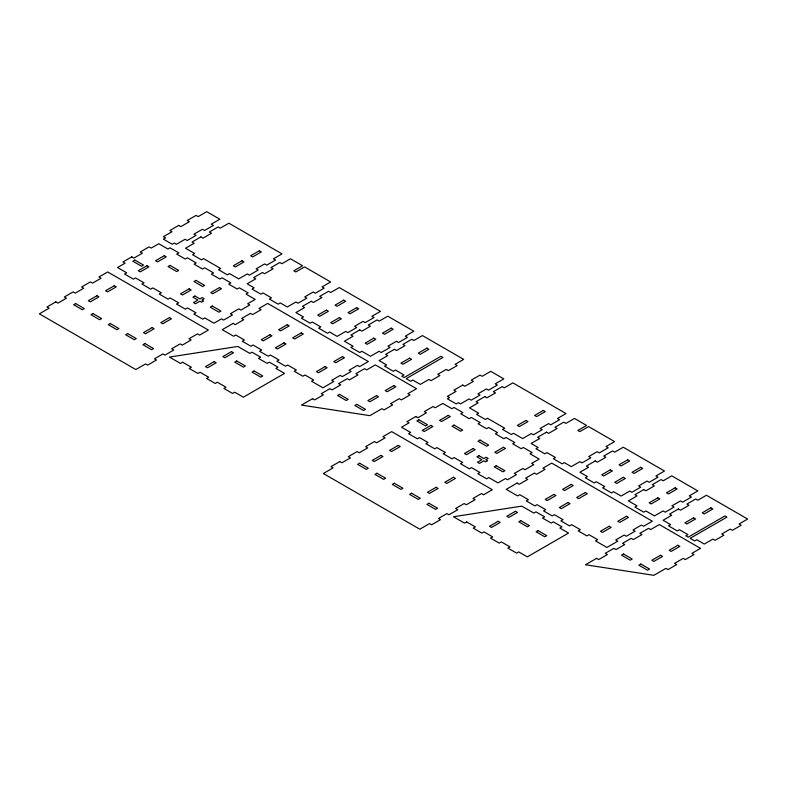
<?xml version="1.0" encoding="UTF-8"?>
<svg xmlns="http://www.w3.org/2000/svg" width="787" height="787" viewBox="0 0 787 787"><rect width="100%" height="100%" fill="white"/><g stroke="black" fill="none" stroke-linecap="round" stroke-linejoin="round"><path stroke-width="1.18" d="M182.682 362.246L180.557 363.476L169.451 357.072L237.802 346.457L249.863 353.412L251.988 352.183L260.654 357.18L258.53 358.4L267.196 363.397L269.321 362.168L277.988 367.165L275.873 368.395L284.54 373.392L243.36 397.209L234.693 392.211L232.568 393.441L223.901 388.444L226.017 387.224L217.35 382.226L215.235 383.456L206.568 378.458L208.683 377.229L200.016 372.231L197.901 373.461L189.224 368.464L191.349 367.244L182.682 362.246M214.182 361.617L205.535 366.614L207.532 367.765L216.179 362.758L214.182 361.617M231.486 351.602L222.839 356.609L224.826 357.76L233.483 352.753L231.486 351.602M236.759 360.987L234.772 362.138L243.439 367.135L245.426 365.985L236.759 360.987M254.093 370.982L252.106 372.133L260.772 377.13L262.76 375.97L254.093 370.982M466.671 521.919L464.546 523.139L453.45 516.744L521.791 506.13L533.852 513.075L535.977 511.855L544.643 516.843L542.518 518.072L551.195 523.07L553.31 521.84L561.977 526.837L559.862 528.057L568.529 533.055L527.349 556.881L518.682 551.884L516.557 553.113L507.89 548.116L510.015 546.886L501.339 541.899L499.224 543.119L490.557 538.121L492.672 536.901L484.005 531.904L481.89 533.133L473.223 528.136L475.338 526.906L466.671 521.919M498.171 521.279L489.524 526.287L491.521 527.438L500.168 522.43L498.171 521.279M515.475 511.275L506.828 516.282L508.825 517.423L517.472 512.426L515.475 511.275M520.748 520.66L518.761 521.811L527.428 526.808L529.415 525.657L520.748 520.66M538.082 530.645L536.095 531.796L544.761 536.793L546.749 535.642L538.082 530.645M178.738 225.397L169.903 230.502L172.028 231.722L163.411 236.7L165.536 237.93L163.411 239.15L172.245 244.255L174.37 243.026L176.485 244.245L185.102 239.278L187.227 240.497L196.061 235.402L193.936 234.172L202.426 229.273L204.541 230.502L213.375 225.397L211.26 224.177L219.829 219.229L206.755 211.673L198.176 216.622L196.061 215.402L187.227 220.498L189.342 221.727L180.862 226.626L178.738 225.397M131.783 256.867L122.959 261.963L125.074 263.192L117.538 267.541L126.697 272.823L124.572 274.053L133.406 279.149L135.531 277.929L144.021 282.828L141.896 284.048L150.73 289.154L152.855 287.924L161.335 292.823L159.22 294.053L168.054 299.149L170.169 297.929L178.659 302.828L176.534 304.048L185.368 309.153L187.493 307.924L195.973 312.823L193.858 314.052L202.692 319.148L204.807 317.928L213.966 323.211L221.501 318.863L223.626 320.083L232.46 314.987L230.335 313.757L238.825 308.858L240.94 310.088L249.774 304.992L247.649 303.762L255.185 299.414L246.026 294.122L248.151 292.902L239.317 287.806L237.202 289.026L228.712 284.127L230.837 282.907L222.003 277.801L219.878 279.031L211.388 274.132L213.513 272.902L204.679 267.806L202.554 269.026L194.074 264.127L196.189 262.907L187.355 257.802L185.24 259.031L176.75 254.132L178.875 252.902L170.041 247.807L167.916 249.026L158.758 243.744L151.232 248.092L149.107 246.862L140.273 251.968L142.398 253.188L133.908 258.087L131.783 256.867M55.818 301.893L46.984 306.989L49.109 308.219L39.35 313.846L135.817 369.546L145.575 363.909L147.651 365.109L156.485 360.013L154.439 358.833L162.919 353.934L164.965 355.114L173.799 350.008L171.684 348.789L180.164 343.889L182.289 345.109L191.113 340.004L188.998 338.784L197.488 333.885L199.603 335.105L208.348 330.058L107.691 271.948L98.946 276.994L101.061 278.224L92.581 283.123L90.456 281.894L81.622 286.989L83.747 288.219L75.257 293.118L73.142 291.888L64.308 296.994L66.423 298.214L57.943 303.113L55.818 301.893M134.862 260.094L132.865 261.245L141.532 266.242L143.519 265.091L134.862 260.094M75.65 303.566L73.653 304.717L82.31 309.714L84.307 308.563L75.65 303.566M146.943 265.721L138.276 270.718L140.273 271.869L148.93 266.862L146.943 265.721M164.257 255.716L155.6 260.713L157.597 261.864L166.254 256.867L164.257 255.716M96.939 295.735L88.282 300.732L90.269 301.883L98.926 296.886L96.939 295.735M114.263 285.74L105.596 290.737L107.593 291.888L116.25 286.881L114.263 285.74M200.862 236.926L192.038 242.032L194.153 243.252L185.535 248.23L194.694 253.512L192.579 254.742L201.403 259.838L203.528 258.618L220.675 268.515L218.55 269.734L227.384 274.84L229.509 273.61L238.668 278.903L247.285 273.925L249.4 275.155L258.234 270.049L256.119 268.829L264.599 263.93L266.724 265.15L275.558 260.054L273.433 258.825L282.012 253.876L228.879 223.203L220.311 228.151L218.186 226.931L209.352 232.027L211.477 233.257L202.987 238.156L200.862 236.926M170.041 265.406L168.044 266.557L176.711 271.554L178.698 270.403L170.041 265.406M92.964 313.56L90.977 314.711L99.634 319.719L101.621 318.568L92.964 313.56M110.288 323.565L108.291 324.716L116.948 329.714L118.945 328.563L110.288 323.565M196.022 280.398L194.025 281.549L202.692 286.557L204.679 285.406L196.022 280.398M189.155 288.839L180.498 293.836L182.486 294.987L191.152 289.99L189.155 288.839M242.002 260.772L233.336 265.78L235.333 266.931L243.99 261.923L242.002 260.772M259.317 250.778L250.66 255.775L252.657 256.926L261.314 251.929L259.317 250.778M127.602 333.56L125.615 334.711L134.272 339.709L136.269 338.567L127.602 333.56M194.94 296.03L192.943 297.171L197.901 300.034L193.484 302.592L195.481 303.743L199.898 301.185L201.61 302.178L203.597 301.028L201.885 300.034L204.138 298.735L202.151 297.584L199.898 298.883L194.94 296.03M219.465 287.589L210.808 292.587L212.795 293.738L221.462 288.74L219.465 287.589M152.147 327.608L143.48 332.606L145.477 333.757L154.134 328.759L152.147 327.608M169.461 317.604L160.804 322.611L162.791 323.762L171.458 318.755L169.461 317.604M262.474 272.499L253.65 277.604L255.765 278.824L247.148 283.802L254.142 287.835L252.017 289.065L260.851 294.161L262.976 292.941L271.456 297.84L269.341 299.06L278.175 304.166L280.29 302.936L287.285 306.979L295.902 302.001L298.027 303.221L306.861 298.125L304.736 296.896L313.226 291.997L315.351 293.226L324.175 288.121L322.06 286.901L330.629 281.953L304.569 266.901L295.823 271.948L293.826 270.797L302.572 265.75L290.492 258.775L281.923 263.724L279.798 262.504L270.964 267.6L273.089 268.829L264.599 273.728L262.474 272.499M144.926 343.565L142.929 344.716L151.596 349.713L153.583 348.562L144.926 343.565M212.254 306.025L210.267 307.176L218.924 312.173L220.921 311.022L212.254 306.025M233.149 323.378L222.239 329.674L233.601 336.236L235.726 335.016L244.383 340.014L242.258 341.233L250.925 346.241L253.04 345.011L261.707 350.008L259.582 351.238L268.239 356.236L270.364 355.006L279.021 360.013L276.896 361.233L285.563 366.23L287.678 365.011L296.345 370.008L294.22 371.238L302.877 376.235L305.002 375.005L313.659 380.013L311.544 381.233L322.906 387.794L333.816 381.498L331.721 380.288L340.2 375.389L342.296 376.599L351.13 371.494L349.015 370.274L357.495 365.375L359.61 366.594L368.355 361.538L267.698 303.428L258.953 308.474L261.077 309.704L252.588 314.603L250.473 313.374L241.639 318.479L243.754 319.699L235.274 324.598L233.149 323.378M311.249 301.283L302.415 306.379L304.539 307.609L295.912 312.577L303.448 316.935L301.332 318.155L310.157 323.25L312.282 322.031L320.771 326.93L318.646 328.159L327.481 333.255L329.605 332.025L337.141 336.383L345.759 331.406L347.874 332.626L356.708 327.53L354.593 326.3L363.073 321.401L365.198 322.631L374.032 317.525L371.907 316.305L380.485 311.357L339.256 287.56L330.688 292.508L328.563 291.279L319.729 296.384L321.853 297.604L313.364 302.503L311.249 301.283M269.941 334.721L261.284 339.718L263.271 340.869L271.928 335.872L269.941 334.721M287.265 324.716L278.598 329.723L280.595 330.865L289.252 325.867L287.265 324.716M326.398 310.127L317.741 315.125L319.729 316.276L328.395 311.278L326.398 310.127M343.722 300.132L335.065 305.13L337.052 306.281L345.709 301.283L343.722 300.132M284.009 342.847L275.352 347.844L277.349 348.995L286.006 343.998L284.009 342.847M301.332 332.842L292.675 337.839L294.663 338.99L303.32 333.993L301.332 332.842M339.394 317.623L330.727 322.631L332.724 323.782L341.381 318.774L339.394 317.623M356.708 307.628L348.051 312.626L350.038 313.777L358.695 308.779L356.708 307.628M359.767 329.91L350.933 335.016L353.048 336.236L344.431 341.214L353.048 346.191L350.933 347.411L359.767 352.507L361.882 351.287L370.5 356.265L379.118 351.287L381.242 352.517L390.077 347.411L387.952 346.191L396.441 341.292L398.556 342.512L407.391 337.416L405.275 336.187L413.844 331.238L387.775 316.187L379.206 321.135L377.081 319.916L368.247 325.011L370.372 326.241L361.882 331.14L359.767 329.91M373.835 338.135L365.178 343.142L367.165 344.293L375.822 339.286L373.835 338.135M391.159 328.14L382.492 333.137L384.489 334.288L393.146 329.291L391.159 328.14M325.149 366.594L316.482 371.592L318.479 372.743L327.136 367.745L325.149 366.594M342.463 356.59L333.806 361.587L335.793 362.738L344.46 357.741L342.463 356.59M394.425 349.3L385.591 354.406L387.716 355.626L379.098 360.603L386.633 364.952L384.509 366.181L393.343 371.277L395.468 370.047L403.947 374.946L401.823 376.176L404.164 377.524L440.966 356.275L442.963 357.426L406.151 378.675L410.657 381.272L412.782 380.052L420.317 384.4L428.935 379.423L431.06 380.652L439.884 375.547L437.769 374.327L446.249 369.428L448.374 370.647L457.208 365.552L455.083 364.322L463.661 359.374L422.442 335.577L413.864 340.525L411.749 339.305L402.914 344.401L405.03 345.631L396.55 350.53L394.425 349.3M312.587 398.675L301.49 405.079L369.86 415.654L381.911 408.699L384.026 409.919L392.693 404.921L390.568 403.701L399.225 398.694L401.35 399.924L410.007 394.926L407.892 393.697L416.549 388.699L375.33 364.902L366.673 369.9L364.548 368.68L355.891 373.677L358.006 374.897L349.349 379.905L347.224 378.675L338.567 383.672L340.692 384.902L332.025 389.899L329.91 388.67L321.244 393.677L323.368 394.897L314.711 399.894L312.587 398.675M339.541 394.366L337.554 395.507L346.211 400.514L348.198 399.363L339.541 394.366M409.584 358.154L400.917 363.151L402.914 364.302L411.571 359.305L409.584 358.154M426.898 348.149L418.241 353.156L420.228 354.298L428.895 349.3L426.898 348.149M356.865 404.361L354.868 405.512L363.535 410.509L365.522 409.358L356.865 404.361M376.54 395.595L367.883 400.593L369.87 401.744L378.527 396.746L376.54 395.595M393.854 385.6L385.197 390.598L387.194 391.749L395.851 386.751L393.854 385.6M462.726 385.069L453.892 390.165L456.017 391.395L447.4 396.373L449.525 397.592L447.4 398.822L456.234 403.918L458.359 402.698L460.474 403.918L469.091 398.94L471.216 400.17L480.05 395.074L477.925 393.844L486.415 388.945L488.54 390.165L497.364 385.069L495.249 383.849L503.818 378.891L490.744 371.346L482.165 376.294L480.05 375.074L471.216 380.17L473.341 381.4L464.851 386.299L462.726 385.069M415.782 416.539L406.948 421.635L409.063 422.855L401.527 427.213L410.686 432.496L408.571 433.726L417.405 438.821L419.52 437.602L428.01 442.501L425.885 443.72L434.719 448.816L436.844 447.596L445.324 452.495L443.209 453.725L452.043 458.821L454.158 457.591L462.648 462.49L460.523 463.72L469.357 468.816L471.482 467.596L479.962 472.495L477.847 473.715L486.681 478.821L488.796 477.591L497.955 482.884L505.49 478.535L507.615 479.755L516.449 474.659L514.324 473.43L522.814 468.531L524.929 469.76L533.763 464.655L531.648 463.435L539.174 459.087L530.025 453.794L532.14 452.574L523.306 447.469L521.191 448.698L512.701 443.799L514.826 442.569L505.992 437.474L503.867 438.693L495.377 433.794L497.502 432.575L488.668 427.469L486.553 428.699L478.063 423.8L480.188 422.57L471.354 417.474L469.229 418.694L460.739 413.795L462.864 412.575L454.03 407.469L451.905 408.699L442.756 403.416L435.221 407.764L433.096 406.535L424.262 411.64L426.387 412.86L417.897 417.759L415.782 416.539M339.807 461.566L330.973 466.661L333.098 467.891L323.339 473.518L419.805 529.218L429.564 523.581L431.64 524.781L440.474 519.676L438.428 518.495L446.908 513.596L448.964 514.777L457.788 509.681L455.673 508.451L464.153 503.552L466.278 504.782L475.112 499.676L472.987 498.456L481.477 493.557L483.592 494.777L492.337 489.73L391.68 431.61L382.935 436.667L385.059 437.887L376.57 442.786L374.445 441.566L365.611 446.662L367.736 447.892L359.246 452.791L357.131 451.561L348.297 456.667L350.422 457.886L341.932 462.786L339.807 461.566M418.851 419.756L416.864 420.907L425.521 425.905L427.508 424.764L418.851 419.756M359.639 463.238L357.642 464.389L366.309 469.386L368.296 468.235L359.639 463.238M430.932 425.383L422.275 430.381L424.262 431.532L432.919 426.534L430.932 425.383M448.246 415.388L439.589 420.386L441.586 421.537L450.243 416.539L448.246 415.388M380.928 455.407L372.271 460.405L374.258 461.556L382.925 456.558L380.928 455.407M398.252 445.403L389.585 450.4L391.582 451.551L400.239 446.554L398.252 445.403M484.861 396.599L476.027 401.695L478.142 402.924L469.534 407.892L478.683 413.185L476.568 414.405L485.402 419.51L487.517 418.281L504.664 428.187L502.549 429.407L511.383 434.513L513.498 433.283L522.657 438.566L531.274 433.598L533.399 434.817L542.223 429.722L540.108 428.492L548.588 423.593L550.713 424.823L559.547 419.717L557.422 418.497L566.001 413.549L512.868 382.875L504.3 387.824L502.175 386.594L493.341 391.7L495.466 392.92L486.976 397.819L484.861 396.599M454.03 425.069L452.043 426.22L460.7 431.227L462.687 430.076L454.03 425.069M376.953 473.233L374.966 474.384L383.623 479.381L385.62 478.23L376.953 473.233M394.277 483.238L392.28 484.379L400.947 489.386L402.934 488.235L394.277 483.238M480.011 440.071L478.014 441.222L486.681 446.219L488.668 445.068L480.011 440.071M473.144 448.511L464.487 453.509L466.475 454.66L475.141 449.662L473.144 448.511M525.991 420.445L517.334 425.442L519.322 426.593L527.979 421.596L525.991 420.445M543.305 410.45L534.648 415.447L536.645 416.598L545.302 411.601L543.305 410.45M411.591 493.233L409.604 494.384L418.261 499.381L420.258 498.23L411.591 493.233M478.929 455.693L476.942 456.844L481.9 459.706L477.473 462.254L479.47 463.405L483.887 460.857L485.599 461.841L487.586 460.69L485.874 459.706L488.127 458.408L486.14 457.257L483.887 458.555L478.929 455.693M503.454 447.262L494.797 452.259L496.794 453.41L505.451 448.413L503.454 447.262M436.136 487.281L427.479 492.278L429.466 493.429L438.123 488.422L436.136 487.281M453.45 477.276L444.793 482.274L446.79 483.425L455.447 478.427L453.45 477.276M546.473 432.171L537.639 437.267L539.754 438.497L531.136 443.475L538.131 447.508L536.006 448.728L544.84 453.833L546.965 452.604L555.455 457.503L553.33 458.732L562.164 463.828L564.289 462.608L571.273 466.642L579.901 461.664L582.016 462.894L590.85 457.788L588.725 456.568L597.215 451.669L599.34 452.889L608.174 447.793L606.049 446.563L614.617 441.615L588.558 426.574L579.812 431.62L577.815 430.469L586.561 425.423L574.48 418.448L565.912 423.396L563.787 422.166L554.953 427.272L557.078 428.492L548.588 433.391L546.473 432.171M428.915 503.227L426.918 504.378L435.585 509.386L437.572 508.235L428.915 503.227M496.253 465.697L494.256 466.839L502.913 471.846L504.91 470.695L496.253 465.697M517.138 483.051L506.228 489.347L517.59 495.908L519.715 494.679L528.372 499.676L526.247 500.906L534.914 505.903L537.029 504.683L545.696 509.681L543.571 510.901L552.228 515.908L554.353 514.678L563.01 519.676L560.895 520.905L569.552 525.903L571.677 524.683L580.334 529.681L578.209 530.9L586.866 535.908L588.991 534.678L597.648 539.675L595.533 540.905L606.895 547.467L617.805 541.161L615.709 539.951L624.199 535.052L626.295 536.262L635.119 531.166L633.004 529.936L641.494 525.037L643.609 526.257L652.344 521.21L551.697 463.1L542.951 468.147L545.066 469.377L536.577 474.276L534.462 473.046L525.627 478.142L527.752 479.372L519.263 484.271L517.138 483.051M595.238 460.946L586.404 466.052L588.528 467.271L579.911 472.249L587.436 476.597L585.321 477.827L594.155 482.923L596.271 481.703L604.76 486.602L602.635 487.822L611.469 492.928L613.594 491.698L621.13 496.046L629.748 491.068L631.863 492.298L640.697 487.192L638.582 485.973L647.062 481.073L649.186 482.293L658.021 477.197L655.896 475.968L664.474 471.019L623.255 447.223L614.677 452.171L612.561 450.951L603.727 456.047L605.842 457.277L597.363 462.176L595.238 460.946M553.93 494.384L545.273 499.391L547.26 500.542L555.927 495.535L553.93 494.384M571.254 484.389L562.587 489.386L564.584 490.537L573.241 485.54L571.254 484.389M610.387 469.8L601.73 474.797L603.727 475.948L612.384 470.951L610.387 469.8M627.711 459.795L619.054 464.802L621.041 465.953L629.698 460.946L627.711 459.795M568.007 502.509L559.341 507.517L561.338 508.658L569.995 503.66L568.007 502.509M585.321 492.514L576.664 497.512L578.652 498.663L587.318 493.665L585.321 492.514M623.383 477.296L614.716 482.293L616.713 483.444L625.37 478.447L623.383 477.296M640.697 467.301L632.04 472.298L634.027 473.449L642.694 468.452L640.697 467.301M643.756 489.583L634.922 494.679L637.047 495.908L628.429 500.886L637.047 505.854L634.922 507.084L643.756 512.18L645.871 510.96L654.489 515.928L663.107 510.96L665.231 512.18L674.066 507.084L671.941 505.854L680.43 500.955L682.545 502.185L691.38 497.079L689.264 495.859L697.833 490.911L671.764 475.86L663.195 480.808L661.07 479.588L652.236 484.684L654.361 485.913L645.871 490.813L643.756 489.583M657.824 497.807L649.167 502.804L651.154 503.955L659.821 498.958L657.824 497.807M675.148 487.812L666.481 492.81L668.478 493.961L677.135 488.963L675.148 487.812M609.138 526.257L600.481 531.264L602.468 532.415L611.125 527.408L609.138 526.257M626.452 516.262L617.795 521.26L619.792 522.411L628.449 517.413L626.452 516.262M678.414 508.973L669.58 514.068L671.704 515.298L663.087 520.266L670.622 524.624L668.497 525.844L677.332 530.95L679.456 529.72L687.936 534.619L685.821 535.849L688.153 537.196L724.955 515.947L726.952 517.098L690.15 538.347L694.646 540.944L696.77 539.715L704.306 544.073L712.924 539.095L715.049 540.315L723.883 535.219L721.758 533.999L730.247 529.09L732.363 530.32L741.197 525.224L739.082 523.994L747.65 519.046L706.431 495.249L697.853 500.198L695.738 498.968L686.903 504.073L689.019 505.293L680.539 510.192L678.414 508.973M596.576 558.347L585.489 564.751L653.849 575.327L665.9 568.371L668.025 569.591L676.682 564.594L674.557 563.364L683.224 558.367L685.339 559.596L693.996 554.589L691.881 553.369L700.538 548.372L659.319 524.565L650.662 529.572L648.537 528.343L639.88 533.34L641.995 534.57L633.338 539.567L631.223 538.347L622.556 543.345L624.681 544.565L616.024 549.572L613.899 548.342L605.242 553.34L607.357 554.569L598.7 559.567L596.576 558.347M623.53 554.028L621.543 555.179L630.2 560.177L632.197 559.026L623.53 554.028M693.573 517.816L684.906 522.824L686.903 523.975L695.56 518.967L693.573 517.816M710.887 507.822L702.23 512.819L704.217 513.97L712.884 508.973L710.887 507.822M640.854 564.033L638.857 565.184L647.524 570.182L649.511 569.031L640.854 564.033M660.529 555.268L651.872 560.265L653.859 561.416L662.526 556.419L660.529 555.268M677.853 545.263L669.186 550.27L671.183 551.421L679.84 546.414L677.853 545.263"/></g></svg>
